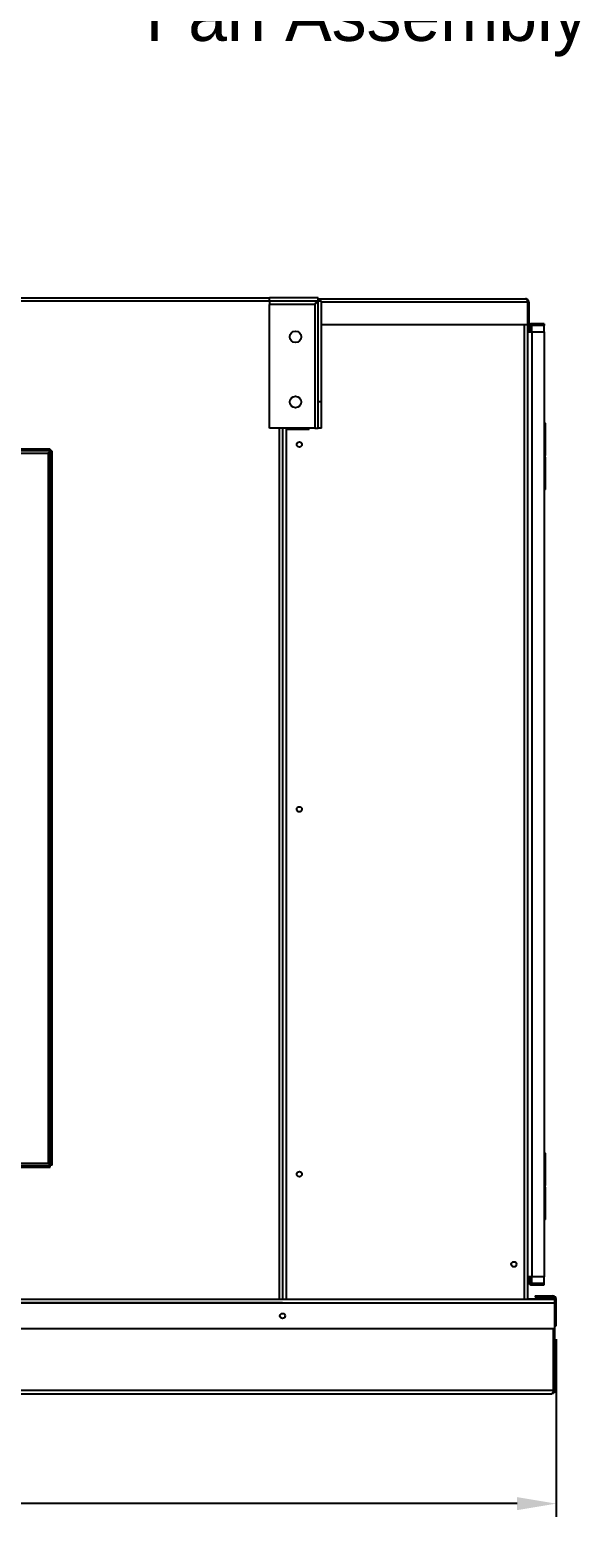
# Model space of a CAD drawing. Header units: inches. Extents: x 908 to 1218, y 246 to 442.
# Drawn here: x 1055.4 to 1076.6, y 286.1 to 344 of the extents above; entities that cross this region are included whole.
import ezdxf
from ezdxf import colors
from ezdxf.entities.mleader import LeaderData, LeaderLine
from ezdxf.math import Vec2, Vec3

# ---------------------------------------------------------------- set-up
doc = ezdxf.new("R2010")
doc.units = ezdxf.units.IN
doc.header["$MEASUREMENT"] = 0
doc.header["$PDSIZE"] = -1
doc.linetypes.add('PHANTOM', pattern=[0.5, 0.25, -0.05, 0.05, -0.05, 0.05, -0.05])
doc.layers.add('Hingeable', color=7, linetype='PHANTOM')
doc.dimstyles.new('RAE Solutions', dxfattribs={"dimtxt": 2, "dimasz": 1.5, "dimexe": 0.5, "dimexo": 0.5, "dimgap": 0.5, "dimtad": 0, "dimtih": 1, "dimtoh": 1, "dimdec": 3, "dimrnd": 0.125, "dimzin": 1, "dimdsep": 46, "dimlunit": 5, "dimtxsty": 'Standard', "dimcen": 0.09, "dimadec": 0, "dimazin": 0, "dimtfac": 1, "dimtdec": 3, "dimtofl": 0, "dimtmove": 0, "dimatfit": 3, "dimfxl": 1, "dimtolj": 1, "dimtzin": 1, "dimarcsym": 0})

# ---------------------------------------------------------------- blocks, each defined once
blk = doc.blocks.new('*D199')
at = {"color": 0, "lineweight": -2}
for p, q in [((964.603, 293.643), (964.603, 286.953)), ((1075.594, 293.77), (1075.594, 286.953)), ((966.103, 287.453), (1017.932, 287.453)), ((1074.094, 287.453), (1022.265, 287.453))]:
    blk.add_line(p, q, dxfattribs=at)
at = {"color": 0}
for points in [[(966.103, 287.703), (966.103, 287.203), (964.603, 287.453)], [(1074.094, 287.703), (1074.094, 287.203), (1075.594, 287.453)]]:
    blk.add_solid(points, dxfattribs=at)
at = {"layer": 'Defpoints', "color": 0}
for p in [(964.603, 294.143), (1075.594, 294.27), (1075.594, 287.453)]:
    blk.add_point(p, dxfattribs=at)
at = {"color": 0, "insert": (1020.098, 287.453), "char_height": 2, "attachment_point": 5}
blk.add_mtext('\\A1;111', dxfattribs=at)

msp = doc.modelspace()

# ---------------------------------------------------------------- linework, layer by layer
at = {"linetype": 'Continuous', "lineweight": 25}
for p, q in [((975.5984, 333.7253), (1064.5984, 333.7253)), ((1064.5984, 333.5923), (975.5984, 333.5923)), ((1064.5984, 333.5953), (1064.5984, 333.7253)), ((1066.4614, 333.7253), (1064.5984, 333.7253)), ((1064.5984, 333.5953), (1064.5984, 333.7253)), ((1066.4614, 333.7253), (1064.5984, 333.7253)), ((1064.5984, 333.5953), (1064.5984, 333.7253)), ((1066.4614, 333.7253), (1064.5984, 333.7253)), ((1066.4614, 333.5953), (1064.5984, 333.5953)), ((1064.5984, 333.5953), (1064.5984, 333.4613)), ((1066.4614, 333.5953), (1064.5984, 333.5953)), ((1064.5984, 333.5953), (1064.5984, 333.4613)), ((1066.4614, 333.5953), (1064.5984, 333.5953)), ((1064.5984, 333.5953), (1064.5984, 333.4613)), ((1066.3344, 333.4613), (1064.5984, 333.4613)), ((1064.5984, 328.7253), (1064.5984, 333.4613)), ((1066.3344, 333.4613), (1064.5984, 333.4613)), ((1064.5984, 328.7253), (1064.5984, 333.4613)), ((1066.3344, 333.4613), (1064.5984, 333.4613)), ((1064.5984, 328.7253), (1064.5984, 333.4613)), ((1066.3344, 333.4613), (1066.3344, 328.7253)), ((1066.3344, 333.4613), (1066.3344, 328.7253)), ((1066.3344, 333.4613), (1066.3344, 328.7253)), ((1066.4308, 333.5552), (1066.3973, 333.5552)), ((1066.4308, 333.5552), (1066.3973, 333.5552)), ((1066.4308, 333.5552), (1066.3973, 333.5552)), ((1066.4614, 333.5953), (1066.4614, 333.7253)), ((1066.4614, 333.5953), (1066.4614, 333.7253)), ((1066.4614, 333.5953), (1066.4614, 333.7253)), ((1066.4614, 333.6882), (1074.4114, 333.6882)), ((1066.4614, 333.6882), (1074.4114, 333.6882)), ((1066.4614, 333.6882), (1074.4114, 333.6882)), ((1066.5984, 333.5882), (1066.4684, 333.5882)), ((1066.4684, 329.7253), (1066.4684, 333.5882)), ((1066.5984, 333.5882), (1066.4684, 333.5882)), ((1066.4684, 329.7253), (1066.4684, 333.5882)), ((1066.5984, 333.5882), (1066.4684, 333.5882)), ((1066.4684, 329.7253), (1066.4684, 333.5882)), ((1066.5984, 329.7253), (1066.5984, 333.5882)), ((1066.5984, 329.7253), (1066.5984, 333.5882)), ((1066.5984, 329.7253), (1066.5984, 333.5882)), ((1074.4874, 333.5552), (1066.5984, 333.5552)), ((1074.4874, 333.5552), (1066.5984, 333.5552)), ((1074.4874, 333.5552), (1066.5984, 333.5552)), ((1074.4874, 333.5552), (1074.4874, 332.6882)), ((1074.4944, 333.5552), (1074.4874, 333.5552)), ((1074.4874, 333.5552), (1074.4874, 332.6882)), ((1074.4944, 333.5552), (1074.4874, 333.5552)), ((1074.4874, 333.5552), (1074.4874, 332.6882)), ((1074.4944, 333.5552), (1074.4874, 333.5552)), ((1074.5444, 333.5552), (1074.4944, 333.5552)), ((1074.4944, 333.5552), (1074.4944, 332.6882)), ((1074.5444, 333.5552), (1074.4944, 333.5552)), ((1074.4944, 333.5552), (1074.4944, 332.6882)), ((1074.5444, 333.5552), (1074.4944, 333.5552)), ((1074.4944, 333.5552), (1074.4944, 332.6882)), ((1074.5444, 333.5552), (1074.5444, 332.6882)), ((1074.5444, 333.5552), (1074.5444, 332.6882)), ((1074.5444, 333.5552), (1074.5444, 332.6882)), ((1074.4874, 332.6882), (1066.5984, 332.6882)), ((1074.4874, 332.6882), (1066.5984, 332.6882)), ((1074.4874, 332.6882), (1066.5984, 332.6882)), ((1074.3614, 332.6882), (1074.3614, 295.2813)), ((1074.3614, 332.6882), (1074.3614, 295.2813)), ((1074.3614, 332.6882), (1074.3614, 295.2813)), ((1074.5444, 332.6882), (1074.4944, 332.6882)), ((1074.4944, 332.6882), (1074.4944, 295.2813)), ((1074.5444, 332.6882), (1074.4944, 332.6882)), ((1074.4944, 332.6882), (1074.4944, 295.2813)), ((1074.5444, 332.6882), (1074.4944, 332.6882)), ((1074.4944, 332.6882), (1074.4944, 295.2813)), ((1074.5104, 332.6622), (1074.5363, 332.6622)), ((1074.5104, 332.6622), (1074.5104, 332.4122)), ((1074.5104, 332.6622), (1074.5363, 332.6622)), ((1074.5104, 332.6622), (1074.5104, 332.4122)), ((1074.5104, 332.6622), (1074.5363, 332.6622)), ((1074.5104, 332.6622), (1074.5104, 332.4122)), ((1074.5363, 332.6622), (1074.5734, 332.6622)), ((1074.5363, 332.6622), (1074.5734, 332.6622)), ((1074.5363, 332.6622), (1074.5734, 332.6622)), ((1074.5734, 332.6622), (1074.5734, 332.4122)), ((1074.5734, 332.6622), (1074.5734, 332.4122)), ((1074.5734, 332.6622), (1074.5734, 332.4122)), ((1074.6564, 332.6622), (1074.6564, 332.7252)), ((1075.1354, 332.7252), (1074.6564, 332.7252)), ((1074.6564, 332.6622), (1074.6564, 332.7252)), ((1075.1354, 332.7252), (1074.6564, 332.7252)), ((1074.6564, 332.6622), (1074.6564, 332.7252)), ((1075.1354, 332.7252), (1074.6564, 332.7252)), ((1075.1354, 332.6622), (1074.6564, 332.6622)), ((1074.6564, 332.4122), (1074.6564, 332.6622)), ((1075.1354, 332.6622), (1074.6564, 332.6622)), ((1074.6564, 332.4122), (1074.6564, 332.6622)), ((1075.1354, 332.6622), (1074.6564, 332.6622)), ((1074.6564, 332.4122), (1074.6564, 332.6622)), ((1075.1354, 332.7252), (1075.1354, 332.6622)), ((1075.1354, 332.7252), (1075.1354, 332.6622)), ((1075.1354, 332.7252), (1075.1354, 332.6622)), ((1075.1354, 332.4122), (1075.1354, 332.6622)), ((1075.1354, 332.4122), (1075.1354, 332.6622)), ((1075.1354, 332.4122), (1075.1354, 332.6622)), ((1074.5104, 296.1622), (1074.5104, 332.4122)), ((1074.5104, 332.4122), (1074.5363, 332.4122)), ((1074.5104, 296.1622), (1074.5104, 332.4122)), ((1074.5104, 332.4122), (1074.5363, 332.4122)), ((1074.5104, 296.1622), (1074.5104, 332.4122)), ((1074.5104, 332.4122), (1074.5363, 332.4122)), ((1074.5363, 332.4122), (1074.6564, 332.4122)), ((1074.5363, 332.4122), (1074.6564, 332.4122)), ((1074.5363, 332.4122), (1074.6564, 332.4122)), ((1074.6564, 332.4122), (1074.6564, 296.1622)), ((1074.6564, 332.4122), (1075.1354, 332.4122)), ((1074.6564, 332.4122), (1074.6564, 296.1622)), ((1074.6564, 332.4122), (1075.1354, 332.4122)), ((1074.6564, 332.4122), (1074.6564, 296.1622)), ((1074.6564, 332.4122), (1075.1354, 332.4122)), ((1075.1354, 332.4122), (1075.1354, 296.1622)), ((1075.1354, 332.4122), (1075.1354, 296.1622)), ((1075.1354, 332.4122), (1075.1354, 296.1622)), ((1066.5984, 329.7253), (1066.4684, 329.7253)), ((1066.4684, 328.7253), (1066.4684, 329.7253)), ((1066.5984, 329.7253), (1066.4684, 329.7253)), ((1066.4684, 328.7253), (1066.4684, 329.7253)), ((1066.5984, 329.7253), (1066.4684, 329.7253)), ((1066.4684, 328.7253), (1066.4684, 329.7253)), ((1066.5984, 328.7253), (1066.5984, 329.7253)), ((1066.5984, 328.7253), (1066.5984, 329.7253)), ((1066.5984, 328.7253), (1066.5984, 329.7253)), ((1066.3344, 328.7253), (1064.5984, 328.7253)), ((1066.3344, 328.7253), (1064.5984, 328.7253)), ((1066.3344, 328.7253), (1064.5984, 328.7253)), ((1064.9654, 328.7253), (1064.9654, 295.2813)), ((1064.9654, 328.7253), (1064.9654, 295.2813)), ((1064.9654, 328.7253), (1064.9654, 295.2813)), ((1065.0984, 328.7253), (1065.0984, 295.2813)), ((1065.0984, 328.7253), (1065.0984, 295.2813)), ((1065.0984, 328.7253), (1065.0984, 295.2813)), ((1065.2444, 328.7253), (1065.2444, 328.6802)), ((1065.2444, 328.7253), (1065.2444, 328.6802)), ((1065.2444, 328.7253), (1065.2444, 328.6802)), ((1065.2444, 328.6802), (1065.2444, 295.2813)), ((1065.2444, 328.6802), (1066.1194, 328.6802)), ((1065.2444, 328.6802), (1065.2444, 295.2813)), ((1065.2444, 328.6802), (1066.1194, 328.6802)), ((1065.2444, 328.6802), (1065.2444, 295.2813)), ((1065.2444, 328.6802), (1066.1194, 328.6802)), ((1066.0984, 328.7253), (1066.0984, 328.6802)), ((1066.0984, 328.7253), (1066.0984, 328.6802)), ((1066.0984, 328.7253), (1066.0984, 328.6802)), ((1066.1194, 328.6802), (1066.1194, 328.7253)), ((1066.1194, 328.6802), (1066.1194, 328.7253)), ((1066.1194, 328.6802), (1066.1194, 328.7253)), ((1066.3344, 328.7253), (1066.4684, 328.7253)), ((1066.3344, 328.7253), (1066.4684, 328.7253)), ((1066.3344, 328.7253), (1066.4684, 328.7253)), ((1066.5984, 328.7253), (1066.4684, 328.7253)), ((1066.5984, 328.7253), (1066.4684, 328.7253)), ((1066.5984, 328.7253), (1066.4684, 328.7253)), ((1075.1824, 328.9072), (1075.1354, 328.9072)), ((1075.1824, 328.9072), (1075.1354, 328.9072)), ((1075.1824, 328.9072), (1075.1354, 328.9072)), ((1075.1824, 327.6672), (1075.1824, 328.9072)), ((1075.1824, 327.6672), (1075.1824, 328.9072)), ((1075.1824, 327.6672), (1075.1824, 328.9072)), ((1056.1911, 327.9092), (1029.1853, 327.9092)), ((1056.1911, 327.8462), (1029.1853, 327.8462)), ((1029.2612, 327.7632), (1056.1152, 327.7632)), ((1056.1152, 327.7632), (1056.1152, 300.5132)), ((1056.1911, 327.9092), (1056.1911, 327.8462)), ((1056.2612, 327.8391), (1056.1982, 327.8391)), ((1056.1982, 300.4372), (1056.1982, 327.8391)), ((1056.2612, 300.4372), (1056.2612, 327.8391)), ((1074.4944, 327.6047), (1074.5104, 327.6047)), ((1074.4944, 327.6047), (1074.5104, 327.6047)), ((1074.4944, 327.6047), (1074.5104, 327.6047)), ((1075.1824, 327.6672), (1075.1354, 327.6672)), ((1075.1824, 327.6672), (1075.1354, 327.6672)), ((1075.1824, 327.6672), (1075.1354, 327.6672)), ((1075.1819, 327.6047), (1075.1354, 327.6047)), ((1075.1819, 327.6047), (1075.1354, 327.6047)), ((1075.1819, 327.6047), (1075.1354, 327.6047)), ((1075.1667, 327.6047), (1075.1667, 327.6672)), ((1075.1667, 327.6047), (1075.1667, 327.6672)), ((1075.1667, 327.6047), (1075.1667, 327.6672)), ((1075.1819, 326.3647), (1075.1819, 327.6047)), ((1075.1819, 326.3647), (1075.1819, 327.6047)), ((1075.1819, 326.3647), (1075.1819, 327.6047)), ((1074.4944, 326.3647), (1074.5104, 326.3647)), ((1074.4944, 326.3647), (1074.5104, 326.3647)), ((1074.4944, 326.3647), (1074.5104, 326.3647)), ((1075.1819, 326.3647), (1075.1354, 326.3647)), ((1075.1819, 326.3647), (1075.1354, 326.3647)), ((1075.1819, 326.3647), (1075.1354, 326.3647)), ((1075.1824, 300.9027), (1075.1354, 300.9027)), ((1075.1824, 300.9027), (1075.1354, 300.9027)), ((1075.1824, 300.9027), (1075.1354, 300.9027)), ((1075.1824, 299.6627), (1075.1824, 300.9027)), ((1075.1824, 299.6627), (1075.1824, 300.9027)), ((1075.1824, 299.6627), (1075.1824, 300.9027)), ((1036.7577, 300.3672), (1056.1911, 300.3672)), ((1036.8108, 300.4302), (1056.1911, 300.4302)), ((1036.8798, 300.5132), (1056.1152, 300.5132)), ((1056.1911, 300.3672), (1056.1911, 300.4302)), ((1056.2612, 300.4372), (1056.1982, 300.4372)), ((1074.4944, 299.6002), (1074.5104, 299.6002)), ((1074.4944, 299.6002), (1074.5104, 299.6002)), ((1074.4944, 299.6002), (1074.5104, 299.6002)), ((1075.1824, 299.6627), (1075.1354, 299.6627)), ((1075.1824, 299.6627), (1075.1354, 299.6627)), ((1075.1824, 299.6627), (1075.1354, 299.6627)), ((1075.1819, 299.6002), (1075.1354, 299.6002)), ((1075.1819, 299.6002), (1075.1354, 299.6002)), ((1075.1819, 299.6002), (1075.1354, 299.6002)), ((1075.1667, 299.6002), (1075.1667, 299.6627)), ((1075.1667, 299.6002), (1075.1667, 299.6627)), ((1075.1667, 299.6002), (1075.1667, 299.6627)), ((1075.1819, 298.3602), (1075.1819, 299.6002)), ((1075.1819, 298.3602), (1075.1819, 299.6002)), ((1075.1819, 298.3602), (1075.1819, 299.6002)), ((1074.4944, 298.3602), (1074.5104, 298.3602)), ((1074.4944, 298.3602), (1074.5104, 298.3602)), ((1074.4944, 298.3602), (1074.5104, 298.3602)), ((1075.1819, 298.3602), (1075.1354, 298.3602)), ((1075.1819, 298.3602), (1075.1354, 298.3602)), ((1075.1819, 298.3602), (1075.1354, 298.3602)), ((1074.5104, 296.1622), (1074.5363, 296.1622)), ((1074.5104, 296.1622), (1074.5104, 295.9122)), ((1074.5104, 296.1622), (1074.5363, 296.1622)), ((1074.5104, 296.1622), (1074.5104, 295.9122)), ((1074.5104, 296.1622), (1074.5363, 296.1622)), ((1074.5104, 296.1622), (1074.5104, 295.9122)), ((1074.5104, 295.9122), (1074.5363, 295.9122)), ((1074.5104, 295.9122), (1074.5363, 295.9122)), ((1074.5104, 295.9122), (1074.5363, 295.9122)), ((1074.6564, 296.1622), (1074.5363, 296.1622)), ((1074.6564, 296.1622), (1074.5363, 296.1622)), ((1074.6564, 296.1622), (1074.5363, 296.1622)), ((1074.5363, 295.9122), (1074.5734, 295.9122)), ((1074.5363, 295.9122), (1074.5734, 295.9122)), ((1074.5363, 295.9122), (1074.5734, 295.9122)), ((1074.5734, 296.1622), (1074.5734, 295.9122)), ((1074.5734, 296.1622), (1074.5734, 295.9122)), ((1074.5734, 296.1622), (1074.5734, 295.9122)), ((1075.1354, 296.1622), (1074.6564, 296.1622)), ((1074.6564, 295.9122), (1074.6564, 296.1622)), ((1075.1354, 296.1622), (1074.6564, 296.1622)), ((1074.6564, 295.9122), (1074.6564, 296.1622)), ((1075.1354, 296.1622), (1074.6564, 296.1622)), ((1074.6564, 295.9122), (1074.6564, 296.1622)), ((1074.6564, 295.9122), (1074.6564, 295.8492)), ((1074.6564, 295.9122), (1075.1354, 295.9122)), ((1074.6564, 295.9122), (1074.6564, 295.8492)), ((1074.6564, 295.9122), (1075.1354, 295.9122)), ((1074.6564, 295.9122), (1074.6564, 295.8492)), ((1074.6564, 295.9122), (1075.1354, 295.9122)), ((1074.6564, 295.8492), (1075.1354, 295.8492)), ((1074.6564, 295.8492), (1075.1354, 295.8492)), ((1074.6564, 295.8492), (1075.1354, 295.8492)), ((1075.1354, 295.9122), (1075.1354, 296.1622)), ((1075.1354, 295.9122), (1075.1354, 296.1622)), ((1075.1354, 295.9122), (1075.1354, 296.1622)), ((1075.1354, 295.8492), (1075.1354, 295.9122)), ((1075.1354, 295.8492), (1075.1354, 295.9122)), ((1075.1354, 295.8492), (1075.1354, 295.9122)), ((1075.5439, 295.2813), (964.6529, 295.2813)), ((1075.5439, 295.2813), (964.6529, 295.2813)), ((1075.5439, 295.1483), (964.6529, 295.1483)), ((1075.5439, 295.1483), (964.6529, 295.1483)), ((1074.4944, 295.3053), (1074.5439, 295.3053)), ((1074.4944, 295.3053), (1074.5439, 295.3053)), ((1074.4944, 295.3053), (1074.5439, 295.3053)), ((1074.5439, 295.3053), (1074.5439, 295.2813)), ((1075.5434, 295.3053), (1074.5439, 295.3053)), ((1074.5439, 295.3053), (1074.5439, 295.2813)), ((1075.5434, 295.3053), (1074.5439, 295.3053)), ((1074.5439, 295.3053), (1074.5439, 295.2813)), ((1075.5434, 295.3053), (1074.5439, 295.3053)), ((1074.7814, 295.429), (1074.7814, 295.379)), ((1074.7814, 295.429), (1075.4609, 295.429)), ((1074.7814, 295.429), (1074.7814, 295.379)), ((1074.7814, 295.429), (1075.4609, 295.429)), ((1074.7814, 295.429), (1074.7814, 295.379)), ((1074.7814, 295.429), (1075.4609, 295.429)), ((1074.7814, 295.379), (1075.4609, 295.379)), ((1074.7814, 295.379), (1075.4609, 295.379)), ((1074.7814, 295.379), (1075.4609, 295.379)), ((1075.4609, 295.429), (1075.4609, 295.379)), ((1075.4609, 295.429), (1075.4609, 295.379)), ((1075.4609, 295.429), (1075.4609, 295.379)), ((1075.5439, 295.296), (1075.5939, 295.296)), ((1075.5439, 295.2708), (1075.5439, 295.296)), ((1075.5439, 295.296), (1075.5939, 295.296)), ((1075.5439, 295.2708), (1075.5439, 295.296)), ((1075.5439, 295.296), (1075.5939, 295.296)), ((1075.5439, 295.2708), (1075.5439, 295.296)), ((1075.5439, 295.1483), (1075.5439, 295.2708)), ((1075.5439, 295.1483), (1075.5439, 295.2708)), ((1075.5439, 295.1483), (1075.5439, 295.2708)), ((1075.5439, 294.1563), (1075.5439, 295.1483)), ((1075.5439, 294.1563), (1075.5439, 295.1483)), ((1075.5439, 294.1563), (1075.5439, 295.1483)), ((1075.5939, 294.2705), (1075.5939, 295.296)), ((1075.5939, 294.2705), (1075.5939, 295.296)), ((1075.5939, 294.2705), (1075.5939, 295.296)), ((1075.4869, 294.1563), (964.6529, 294.1563)), ((1075.4869, 294.1563), (964.6529, 294.1563)), ((1075.4869, 291.8018), (1075.4869, 294.1563)), ((1075.4869, 291.8018), (1075.4869, 294.1563)), ((1075.4869, 291.8018), (1075.4869, 294.1563)), ((1075.4939, 291.8018), (1075.4939, 294.1563)), ((1075.4939, 291.8018), (1075.4939, 294.1563)), ((1075.4939, 291.8018), (1075.4939, 294.1563)), ((1075.5439, 294.2705), (1075.5939, 294.2705)), ((1075.5439, 294.2705), (1075.5939, 294.2705)), ((1075.5439, 294.2705), (1075.5939, 294.2705)), ((1075.5439, 291.8018), (1075.5439, 294.1563)), ((1075.5439, 291.8018), (1075.5439, 294.1563)), ((1075.5439, 291.8018), (1075.5439, 294.1563)), ((964.71, 291.8018), (1075.4869, 291.8018)), ((964.71, 291.8018), (1075.4869, 291.8018)), ((964.7859, 291.6688), (1075.4109, 291.6688)), ((964.7859, 291.6688), (1075.4109, 291.6688)), ((1075.5439, 291.8018), (1075.4939, 291.8018)), ((1075.5439, 291.8018), (1075.4939, 291.8018)), ((1075.5439, 291.8018), (1075.4939, 291.8018))]:
    msp.add_line(p, q, dxfattribs=at)
msp.add_line((975.0984, 295.1688), (1065.0984, 295.1688))
msp.add_line((975.0984, 295.1688), (1065.0984, 295.1688))
for centre, radius in [((1065.5984, 332.2253), 0.2188), ((1065.5984, 332.2253), 0.2188), ((1065.5984, 332.2253), 0.2188), ((1065.5984, 329.7253), 0.2188), ((1065.5984, 329.7253), 0.2188), ((1065.5984, 329.7253), 0.2188), ((1065.7444, 328.0967), 0.0995), ((1065.7444, 328.0967), 0.0995), ((1065.7444, 328.0967), 0.0995), ((1065.7444, 314.0967), 0.0995), ((1065.7444, 314.0967), 0.0995), ((1065.7444, 314.0967), 0.0995), ((1065.7444, 300.0967), 0.0995), ((1065.7444, 300.0967), 0.0995), ((1065.7444, 300.0967), 0.0995), ((1073.9708, 296.6382), 0.0995), ((1073.9708, 296.6382), 0.0995), ((1073.9708, 296.6382), 0.0995), ((1065.0984, 294.6563), 0.0995), ((1065.0984, 294.6563), 0.0995), ((1065.0984, 294.6563), 0.0995)]:
    msp.add_circle(centre, radius, dxfattribs=at)
for centre, radius, start, end in [((1074.6564, 332.5792), 0.146, 90, 145.354785), ((1074.6564, 332.5792), 0.146, 90, 145.354785), ((1074.6564, 332.5792), 0.146, 90, 145.354785), ((1074.6564, 332.5792), 0.083, 90, 180), ((1074.6564, 332.5792), 0.083, 90, 180), ((1074.6564, 332.5792), 0.083, 90, 180), ((1074.6564, 295.9952), 0.146, 214.645215, 270), ((1074.6564, 295.9952), 0.146, 214.645215, 270), ((1074.6564, 295.9952), 0.146, 214.645215, 270), ((1074.6564, 295.9952), 0.083, 180, 270), ((1074.6564, 295.9952), 0.083, 180, 270), ((1074.6564, 295.9952), 0.083, 180, 270), ((1075.4609, 295.296), 0.133, 0, 90), ((1075.4609, 295.296), 0.133, 0, 90), ((1075.4609, 295.296), 0.133, 0, 90), ((1075.4609, 295.296), 0.083, 0, 90), ((1075.4609, 295.296), 0.083, 0, 90), ((1075.4609, 295.296), 0.083, 0, 90)]:
    msp.add_arc(centre, radius, start, end, dxfattribs=at)
for points, knots in [([(1066.3344, 333.4613), (1066.345, 333.4788), (1066.3662, 333.514), (1066.3979, 333.5583), (1066.4296, 333.5892), (1066.4508, 333.5933), (1066.4614, 333.5953)], [0, 0, 0, 0, 0.2499997, 0.4999982, 0.7500043, 1, 1, 1, 1]), ([(1066.3344, 333.4613), (1066.345, 333.4788), (1066.3662, 333.514), (1066.3979, 333.5583), (1066.4296, 333.5892), (1066.4508, 333.5933), (1066.4614, 333.5953)], [0, 0, 0, 0, 0.2499997, 0.4999982, 0.7500043, 1, 1, 1, 1]), ([(1066.3344, 333.4613), (1066.345, 333.4788), (1066.3662, 333.514), (1066.3979, 333.5583), (1066.4296, 333.5892), (1066.4508, 333.5933), (1066.4614, 333.5953)], [0, 0, 0, 0, 0.2499997, 0.4999982, 0.7500043, 1, 1, 1, 1]), ([(1066.4684, 333.5882), (1066.4674, 333.5872), (1066.4652, 333.5851), (1066.4492, 333.5719), (1066.4229, 333.5485), (1066.3842, 333.5099), (1066.3517, 333.4782), (1066.3344, 333.4613)], [0, 0, 0, 0, 0.1511523, 0.3020004, 0.4605084, 0.711982, 1, 1, 1, 1]), ([(1066.4684, 333.5882), (1066.4674, 333.5872), (1066.4652, 333.5851), (1066.4492, 333.5719), (1066.4229, 333.5485), (1066.3842, 333.5099), (1066.3517, 333.4782), (1066.3344, 333.4613)], [0, 0, 0, 0, 0.1511523, 0.3020004, 0.4605084, 0.711982, 1, 1, 1, 1]), ([(1066.4684, 333.5882), (1066.4674, 333.5872), (1066.4652, 333.5851), (1066.4492, 333.5719), (1066.4229, 333.5485), (1066.3842, 333.5099), (1066.3517, 333.4782), (1066.3344, 333.4613)], [0, 0, 0, 0, 0.1511523, 0.3020004, 0.4605084, 0.711982, 1, 1, 1, 1]), ([(1074.4114, 333.6882), (1074.4203, 333.6868), (1074.4396, 333.6838), (1074.4647, 333.6596), (1074.4798, 333.623), (1074.486, 333.5873), (1074.487, 333.564), (1074.4874, 333.5552)], [0, 0, 0, 0, 0.2277485, 0.4962014, 0.6892053, 0.8824399, 1, 1, 1, 1]), ([(1074.5444, 333.5552), (1074.5435, 333.567), (1074.5418, 333.5892), (1074.5296, 333.6184), (1074.5142, 333.641), (1074.493, 333.6617), (1074.4601, 333.6825), (1074.4298, 333.6861), (1074.4114, 333.6882)], [0, 0, 0, 0, 0.15709085, 0.29742919, 0.42172758, 0.53098073, 0.71670474, 1, 1, 1, 1]), ([(1074.4114, 333.6882), (1074.4203, 333.6868), (1074.4396, 333.6838), (1074.4647, 333.6596), (1074.4798, 333.623), (1074.486, 333.5873), (1074.487, 333.564), (1074.4874, 333.5552)], [0, 0, 0, 0, 0.2277485, 0.4962014, 0.6892053, 0.8824399, 1, 1, 1, 1]), ([(1074.5444, 333.5552), (1074.5435, 333.567), (1074.5418, 333.5892), (1074.5296, 333.6184), (1074.5142, 333.641), (1074.493, 333.6617), (1074.4601, 333.6825), (1074.4298, 333.6861), (1074.4114, 333.6882)], [0, 0, 0, 0, 0.15709085, 0.29742919, 0.42172758, 0.53098073, 0.71670474, 1, 1, 1, 1]), ([(1074.4114, 333.6882), (1074.4203, 333.6868), (1074.4396, 333.6838), (1074.4647, 333.6596), (1074.4798, 333.623), (1074.486, 333.5873), (1074.487, 333.564), (1074.4874, 333.5552)], [0, 0, 0, 0, 0.2277485, 0.4962014, 0.6892053, 0.8824399, 1, 1, 1, 1]), ([(1074.5444, 333.5552), (1074.5435, 333.567), (1074.5418, 333.5892), (1074.5296, 333.6184), (1074.5142, 333.641), (1074.493, 333.6617), (1074.4601, 333.6825), (1074.4298, 333.6861), (1074.4114, 333.6882)], [0, 0, 0, 0, 0.15709085, 0.29742919, 0.42172758, 0.53098073, 0.71670474, 1, 1, 1, 1]), ([(1074.4944, 333.5552), (1074.4938, 333.5625), (1074.4926, 333.5764), (1074.4875, 333.5904), (1074.4835, 333.5961), (1074.4831, 333.5966)], [0, 0, 0, 0, 0.4983993, 0.9495515, 1, 1, 1, 1]), ([(1074.4944, 333.5552), (1074.4938, 333.5625), (1074.4926, 333.5764), (1074.4875, 333.5904), (1074.4835, 333.5961), (1074.4831, 333.5966)], [0, 0, 0, 0, 0.4983993, 0.9495515, 1, 1, 1, 1]), ([(1074.4944, 333.5552), (1074.4938, 333.5625), (1074.4926, 333.5764), (1074.4875, 333.5904), (1074.4835, 333.5961), (1074.4831, 333.5966)], [0, 0, 0, 0, 0.4983993, 0.9495515, 1, 1, 1, 1]), ([(1056.1911, 327.8462), (1056.1907, 327.8458), (1056.1899, 327.8449), (1056.1856, 327.8389), (1056.1791, 327.8303), (1056.1675, 327.8167), (1056.1458, 327.7948), (1056.1266, 327.7749), (1056.1152, 327.7632)], [0, 0, 0, 0, 0.1202754, 0.2365964, 0.3512753, 0.4667359, 0.683958, 1, 1, 1, 1]), ([(1056.1152, 327.7632), (1056.1279, 327.7755), (1056.1487, 327.7956), (1056.173, 327.8195), (1056.1889, 327.8322), (1056.1971, 327.8379), (1056.1979, 327.8388), (1056.1982, 327.8391)], [0, 0, 0, 0, 0.3427326, 0.5568104, 0.7264845, 0.8967102, 1, 1, 1, 1]), ([(1056.1982, 300.4372), (1056.1977, 300.4381), (1056.1967, 300.4399), (1056.19, 300.4445), (1056.1813, 300.4505), (1056.1684, 300.461), (1056.1473, 300.4825), (1056.1274, 300.5015), (1056.1152, 300.5132)], [0, 0, 0, 0, 0.1341537, 0.2556433, 0.3658237, 0.4665063, 0.674499, 1, 1, 1, 1]), ([(1056.1152, 300.5132), (1056.1274, 300.5004), (1056.1468, 300.48), (1056.1708, 300.4564), (1056.1825, 300.4404), (1056.1883, 300.4315), (1056.1903, 300.4306), (1056.1911, 300.4302)], [0, 0, 0, 0, 0.3419603, 0.5458778, 0.7126603, 0.879217, 1, 1, 1, 1]), ([(1075.4109, 291.6688), (1075.4223, 291.671), (1075.4418, 291.6749), (1075.4633, 291.6985), (1075.4748, 291.722), (1075.4813, 291.7451), (1075.4856, 291.7722), (1075.4865, 291.7918), (1075.4869, 291.8018)], [0, 0, 0, 0, 0.2914182, 0.4990277, 0.617298, 0.7394342, 0.8666504, 1, 1, 1, 1]), ([(1075.5439, 291.8018), (1075.5426, 291.7877), (1075.54, 291.7596), (1075.5199, 291.7222), (1075.4892, 291.6913), (1075.4515, 291.6721), (1075.4234, 291.6698), (1075.4109, 291.6688)], [0, 0, 0, 0, 0.1872374, 0.3741867, 0.5614634, 0.806054, 1, 1, 1, 1]), ([(1075.4109, 291.6688), (1075.4223, 291.671), (1075.4418, 291.6749), (1075.4633, 291.6985), (1075.4748, 291.722), (1075.4813, 291.7451), (1075.4856, 291.7722), (1075.4865, 291.7918), (1075.4869, 291.8018)], [0, 0, 0, 0, 0.2914182, 0.4990277, 0.617298, 0.7394342, 0.8666504, 1, 1, 1, 1]), ([(1075.5439, 291.8018), (1075.5426, 291.7877), (1075.54, 291.7596), (1075.5199, 291.7222), (1075.4892, 291.6913), (1075.4515, 291.6721), (1075.4234, 291.6698), (1075.4109, 291.6688)], [0, 0, 0, 0, 0.1872374, 0.3741867, 0.5614634, 0.806054, 1, 1, 1, 1]), ([(1075.4109, 291.6688), (1075.4223, 291.671), (1075.4418, 291.6749), (1075.4633, 291.6985), (1075.4748, 291.722), (1075.4813, 291.7451), (1075.4856, 291.7722), (1075.4865, 291.7918), (1075.4869, 291.8018)], [0, 0, 0, 0, 0.2914182, 0.4990277, 0.617298, 0.7394342, 0.8666504, 1, 1, 1, 1]), ([(1075.5439, 291.8018), (1075.5426, 291.7877), (1075.54, 291.7596), (1075.5199, 291.7222), (1075.4892, 291.6913), (1075.4515, 291.6721), (1075.4234, 291.6698), (1075.4109, 291.6688)], [0, 0, 0, 0, 0.1872374, 0.3741867, 0.5614634, 0.806054, 1, 1, 1, 1]), ([(1075.4939, 291.8018), (1075.4933, 291.793), (1075.4923, 291.779), (1075.486, 291.7676), (1075.4837, 291.7635)], [0, 0, 0, 0, 0.6336227, 1, 1, 1, 1]), ([(1075.4939, 291.8018), (1075.4933, 291.793), (1075.4923, 291.779), (1075.486, 291.7676), (1075.4837, 291.7635)], [0, 0, 0, 0, 0.6336227, 1, 1, 1, 1]), ([(1075.4939, 291.8018), (1075.4933, 291.793), (1075.4923, 291.779), (1075.486, 291.7676), (1075.4837, 291.7635)], [0, 0, 0, 0, 0.6336227, 1, 1, 1, 1])]:
    msp.add_open_spline(points, degree=3, knots=knots, dxfattribs=at)

# ---------------------------------------------------------------- dimensions: what is measured, and where the dimension line sits
dim = msp.add_linear_dim(base=(1075.5939, 287.4535), p1=(964.6029, 294.1433), p2=(1075.5939, 294.2705), dimstyle='RAE Solutions')
dim.commit()
dim.dimension.update_dxf_attribs({"geometry": '*D199', "text_midpoint": (1020.0984, 287.4535)})

# ---------------------------------------------------------------- leaders
at = {"layer": 'Hingeable', "linetype": 'PHANTOM', "ltscale": 10}
ml = msp.add_multileader_mtext('Standard', dxfattribs=at)
ml.set_content('Hingeable, Lift Off\\PFan Assembly "Typical"', color=256)
ml.set_leader_properties()
ml.build(insert=Vec2(0, 0))
ml.multileader.update_dxf_attribs({"text_right_attachment_type": 6, "dogleg_length": 2, "arrow_head_size": 1.5})
ctx = ml.context
ctx.base_point, ctx.char_height, ctx.arrow_head_size, ctx.landing_gap_size, ctx.plane_origin = Vec3(1059.3489, 347.5814), 2, 1.5, 0.5, Vec3(1048.2907, 352.2201)
ctx.right_attachment = 6
notes = []
notes.append((ctx, [(0, (1, 1, 0), (1057.3489, 347.5814), (1, 0), 2, [(0, [(1048.2907, 352.2201)], 0, [])])]))
ctx.mtext.insert, ctx.mtext.flow_direction = Vec3(1059.8489, 348.9148), 5
for ctx, leaders in notes:
    for number, flags, end, landing, length, lines in leaders:
        leader = LeaderData()
        leader.index, (leader.has_last_leader_line, leader.has_dogleg_vector, leader.attachment_direction) = number, flags
        leader.last_leader_point, leader.dogleg_vector, leader.dogleg_length = Vec3(end), Vec3(landing), length
        for number, points, colour, breaks in lines:
            line = LeaderLine()
            line.index, line.vertices, line.color, line.breaks = number, Vec3.list(points), colors.encode_raw_color(colour), breaks
            leader.lines.append(line)
        ctx.leaders.append(leader)

doc.saveas('drawing.dxf')
